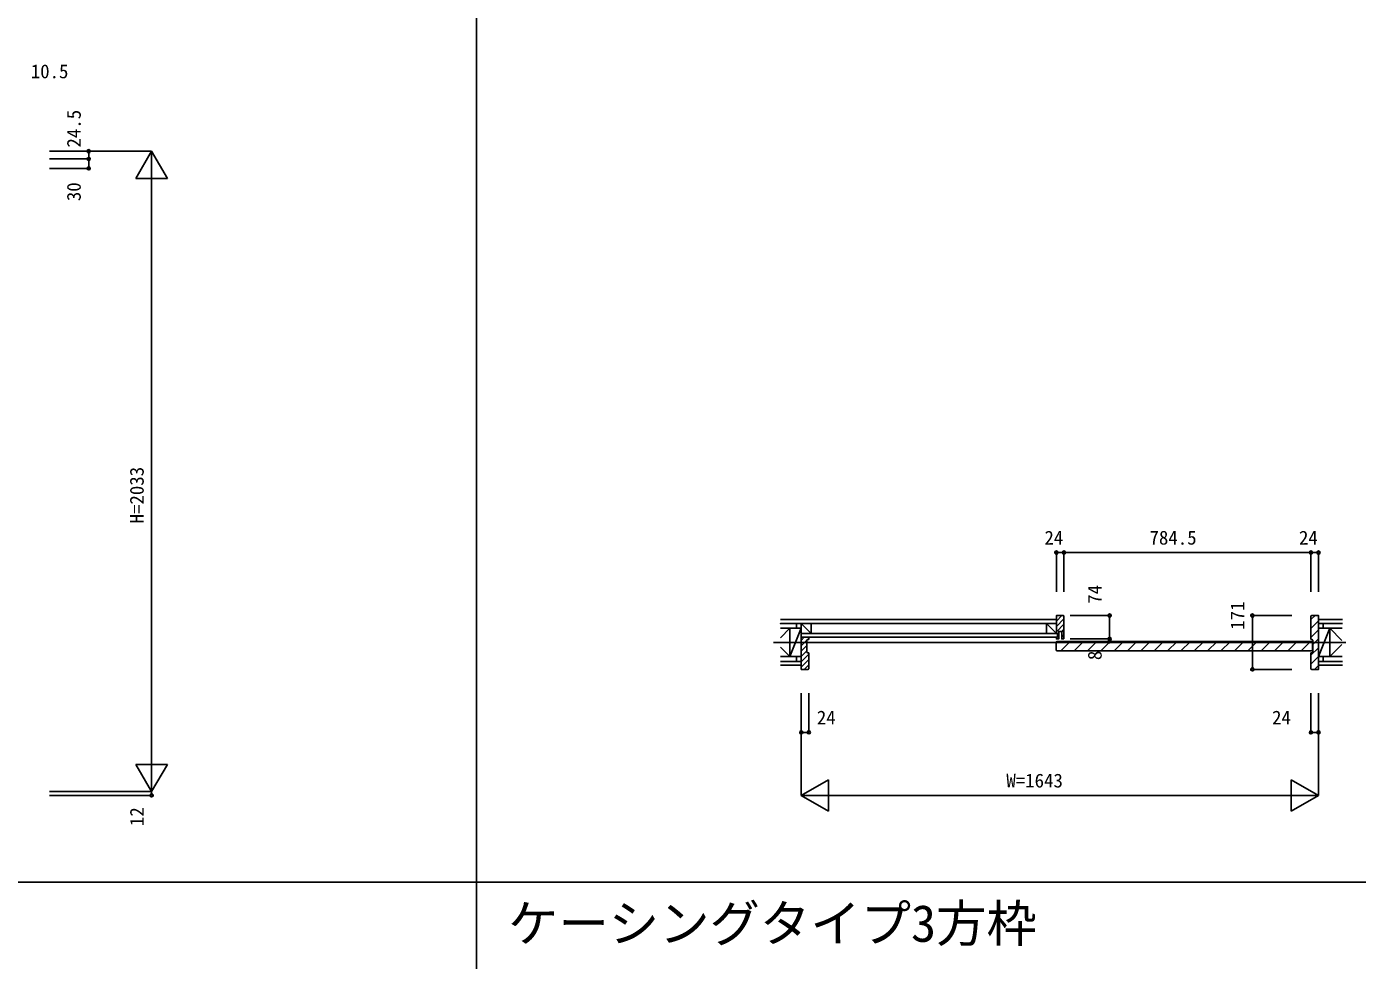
# Model space of a CAD drawing. Units: millimetres, scale not verified. Extents: x -14340 to 14341, y -9999 to 10001.
# Drawn here: x -10070 to -5843, y -7000 to -4036 of the extents above; entities that cross this region are included whole.
import ezdxf
from ezdxf.enums import TextEntityAlignment as Align

# ---------------------------------------------------------------- set-up
doc = ezdxf.new("R2010")
doc.units = ezdxf.units.MM
doc.header["$LTSCALE"] = 50
for name, color, linetype in [('0-0_0', 7, 'Continuous'), ('0-2_YKK_B1', 4, 'Continuous'), ('0-4_YKK_F1', 7, 'Continuous'), ('0-6_YKK_N1', 2, 'Continuous'), ('0-7_YKK_Z1', 7, 'Continuous')]:
    doc.layers.add(name, color=color, linetype=linetype)
doc.styles.add('ＭＳ ゴシック', font='')
doc.styles.get('ＭＳ ゴシック').set_extended_font_data('MS Gothic')

msp = doc.modelspace()

# ---------------------------------------------------------------- linework, layer by layer
at = {"layer": '0-2_YKK_B1'}
for p, q in [((-6798.68, -5906.36), (-6798.13, -5905.8)), ((-6798.68, -5923.33), (-6781.16, -5905.8)), ((-6798.68, -5940.3), (-6774.68, -5916.3)), ((-6774.68, -5979.8), (-6774.68, -5907.8)), ((-5990.18, -5918.75), (-5977.24, -5905.8)), ((-5990.18, -5907.8), (-5990.18, -5980.8)), ((-6798.68, -5957.27), (-6774.68, -5933.27)), ((-6781.93, -5957.49), (-6774.68, -5950.24)), ((-5990.18, -5947.03), (-5966.18, -5923.03)), ((-5990.18, -5975.32), (-5966.18, -5951.32)), ((-5966.18, -5918.8), (-5966.18, -5931.3)), ((-5966.18, -5946.3), (-5966.18, -6036.3)), ((-7609.18, -5984.47), (-7599.51, -5974.8)), ((-7609.18, -6001.44), (-7591.14, -5983.41)), ((-7609.18, -6018.42), (-7591.14, -6000.38)), ((-7591.18, -5983.8), (-7591.18, -6021.8)), ((-7589.58, -5981.84), (-7585.18, -5977.44)), ((-7586.18, -5981.8), (-7589.18, -5981.8)), ((-6799.68, -5990.8), (-6799.68, -6014.5)), ((-6799.68, -5991.1), (-6799.68, -6014.5)), ((-6796.38, -5987.8), (-5988.98, -5987.8)), ((-6795.68, -5971.24), (-6791.43, -5966.99)), ((-6785.03, -6017.8), (-6755.03, -5987.8)), ((-6781.93, -5974.46), (-6774.68, -5967.21)), ((-6742.6, -6017.8), (-6712.6, -5987.8)), ((-6700.18, -6017.8), (-6670.18, -5987.8)), ((-6657.75, -6017.8), (-6627.75, -5987.8)), ((-6615.32, -6017.8), (-6585.32, -5987.8)), ((-6572.9, -6017.8), (-6542.9, -5987.8)), ((-6530.47, -6017.8), (-6500.47, -5987.8)), ((-6488.04, -6017.8), (-6458.04, -5987.8)), ((-6445.62, -6017.8), (-6415.62, -5987.8)), ((-6403.19, -6017.8), (-6373.19, -5987.8)), ((-6360.76, -6017.8), (-6330.76, -5987.8)), ((-6318.34, -6017.8), (-6288.34, -5987.8)), ((-6275.91, -6017.8), (-6245.91, -5987.8)), ((-6233.48, -6017.8), (-6203.48, -5987.8)), ((-6191.06, -6017.8), (-6161.06, -5987.8)), ((-6148.63, -6017.8), (-6118.63, -5987.8)), ((-6106.21, -6017.8), (-6076.21, -5987.8)), ((-6063.78, -6017.8), (-6033.78, -5987.8)), ((-6021.35, -6017.8), (-5991.35, -5987.8)), ((-5989.18, -5981.8), (-5986.18, -5981.8)), ((-5985.68, -6014.5), (-5985.68, -5991.1)), ((-5984.18, -5997.6), (-5966.18, -5979.6)), ((-5984.18, -5983.8), (-5984.18, -6021.8)), ((-7609.18, -6035.39), (-7591.14, -6017.35)), ((-7609.18, -6052.36), (-7585.18, -6028.36)), ((-7589.18, -6023.8), (-7586.18, -6023.8)), ((-7585.18, -6024.8), (-7585.18, -6074.8)), ((-6796.38, -6017.8), (-5988.98, -6017.8)), ((-5990.18, -6031.89), (-5966.18, -6007.89)), ((-5990.18, -6024.8), (-5990.18, -6074.8)), ((-5990.18, -6060.17), (-5966.18, -6036.17)), ((-5986.18, -6023.8), (-5989.18, -6023.8)), ((-7609.18, -6069.33), (-7585.18, -6045.33)), ((-7609.18, -6063.8), (-7609.18, -6051.3)), ((-7599.69, -6076.8), (-7585.18, -6062.3)), ((-5978.53, -6076.8), (-5966.18, -6064.45)), ((-5966.18, -6063.8), (-5966.18, -6051.3))]:
    msp.add_line(p, q, dxfattribs=at)
for points in [[(-6776.68, -5905.8), (-6798.68, -5905.8), (-6798.68, -5930.8), (-6798.68, -5961.8), (-6795.68, -5961.8), (-6795.68, -5974.8)], [(-5966.18, -6051.8), (-5966.18, -5930.8), (-5966.18, -5905.8), (-5988.18, -5905.8)], [(-6798.68, -5974.8), (-6798.68, -5979.8), (-6791.43, -5979.8), (-6791.43, -5975.05), (-6791.43, -5956.3), (-6781.93, -5956.3), (-6781.93, -5975.05), (-6781.93, -5979.8), (-6774.68, -5979.8)], [(-7609.18, -6051.8), (-7609.18, -5974.8), (-7592.18, -5974.8), (-7585.18, -5974.8), (-7585.18, -5980.8)], [(-7587.18, -6076.8), (-7609.18, -6076.8), (-7609.18, -6051.8)], [(-5988.18, -6076.8), (-5966.18, -6076.8), (-5966.18, -6051.8)]]:
    msp.add_lwpolyline(points, dxfattribs=at)
for centre, radius, start, end in [((-6776.68, -5907.8), 2, 0.00001, 89.99999), ((-5988.18, -5907.8), 2, 90.00001, 179.99999), ((-7589.18, -5983.8), 2, 90.00001, 179.99999), ((-7586.18, -5980.8), 1, 270.00001, 359.99999), ((-6796.38, -5991.1), 3.3, 90, 180), ((-5989.18, -5980.8), 1, 180.00001, 269.99999), ((-5988.98, -5991.1), 3.3, 0, 90), ((-5986.18, -5983.8), 2, 0.00001, 89.99999), ((-7589.18, -6021.8), 2, 180.00001, 269.99999), ((-7586.18, -6024.8), 1, 0.00001, 89.99999), ((-6796.38, -6014.5), 3.3, 180, 270), ((-5989.18, -6024.8), 1, 90.00001, 179.99999), ((-5988.98, -6014.5), 3.3, 270, 0), ((-5986.18, -6021.8), 2, 270.00001, 359.99999), ((-7587.18, -6074.8), 2, 270.00001, 359.99999), ((-5988.18, -6074.8), 2, 180.00001, 269.99999)]:
    msp.add_arc(centre, radius, start, end, dxfattribs=at)
at = {"layer": '0-4_YKK_F1'}
for p, q in [((-8640.5, -9999.3), (-8640.5, 9500.7)), ((-14340.5, -6751.8), (14159.5, -6751.8))]:
    msp.add_line(p, q, dxfattribs=at)
at = {"layer": '0-6_YKK_N1'}
for p, q in [((-9997.5, -4431.8), (-9672.5, -4431.8)), ((-9722.5, -4518.4), (-9672.5, -4431.8)), ((-9672.5, -4431.8), (-9622.5, -4518.4)), ((-9672.5, -4431.8), (-9672.5, -6464.8)), ((-9872.5, -4456.3), (-9872.5, -4486.3)), ((-9997.5, -4486.3), (-9872.5, -4486.3)), ((-9722.5, -4518.4), (-9622.5, -4518.4)), ((-6774.68, -5705.8), (-6774.68, -5830.8)), ((-6774.68, -5705.8), (-5990.18, -5705.8)), ((-5990.18, -5705.8), (-5966.18, -5705.8)), ((-5990.18, -5705.8), (-5990.18, -5830.8)), ((-5966.18, -5705.8), (-5966.18, -5830.8)), ((-6754.68, -5905.8), (-6629.68, -5905.8)), ((-6629.68, -5979.8), (-6629.68, -5905.8)), ((-6176.18, -5905.8), (-6051.18, -5905.8)), ((-6176.18, -5905.8), (-6176.18, -6076.8)), ((-6754.68, -5979.8), (-6629.68, -5979.8)), ((-6754.68, -5987.8), (-6629.68, -5987.8)), ((-6629.68, -5979.8), (-6629.68, -5987.8)), ((-6176.18, -6076.8), (-6051.18, -6076.8)), ((-7609.18, -6151.8), (-7609.18, -6476.8)), ((-7585.18, -6151.8), (-7585.18, -6276.8)), ((-5966.18, -6151.8), (-5966.18, -6476.8)), ((-7609.18, -6276.8), (-7585.18, -6276.8)), ((-9722.5, -6378.2), (-9622.5, -6378.2)), ((-9722.5, -6378.2), (-9672.5, -6464.8)), ((-9672.5, -6464.8), (-9622.5, -6378.2)), ((-9997.5, -6464.8), (-9672.5, -6464.8)), ((-9672.5, -6464.8), (-9672.5, -6476.8)), ((-7609.18, -6476.8), (-7522.58, -6426.8)), ((-7522.58, -6426.8), (-7522.58, -6526.8)), ((-6052.79, -6426.8), (-6052.79, -6526.8)), ((-6052.79, -6426.8), (-5966.18, -6476.8)), ((-9997.5, -6476.8), (-9672.5, -6476.8)), ((-7609.18, -6476.8), (-7522.58, -6526.8)), ((-7609.18, -6476.8), (-5966.18, -6476.8)), ((-6052.79, -6526.8), (-5966.18, -6476.8))]:
    msp.add_line(p, q, dxfattribs=at)
for points in [[(-9997.5, -4456.3), (-9872.5, -4456.3), (-9872.5, -4431.8)], [(-6774.68, -5705.8), (-6798.68, -5705.8), (-6798.68, -5830.8)], [(-5990.18, -6151.8), (-5990.18, -6276.8), (-5966.18, -6276.8)]]:
    msp.add_lwpolyline(points, dxfattribs=at)
for centre in [(-9872.5, -4431.8), (-9872.5, -4456.3), (-9872.5, -4486.3), (-6798.68, -5705.8), (-6774.68, -5705.8), (-5990.18, -5705.8), (-5966.18, -5705.8), (-6629.68, -5905.8), (-6176.18, -5905.8), (-6629.68, -5979.8), (-6629.68, -5987.8), (-6176.18, -6076.8), (-7609.18, -6276.8), (-7585.18, -6276.8), (-5990.18, -6276.8), (-5966.18, -6276.8), (-9672.5, -6476.8)]:
    msp.add_circle(centre, 5, dxfattribs=at)
at = {"layer": '0-7_YKK_Z1'}
for p, q in [((-7675.18, -5946.3), (-7645.18, -5946.3)), ((-7645.18, -5946.3), (-7645.18, -6036.3)), ((-7609.18, -5946.3), (-7645.18, -5946.3)), ((-7609.18, -5946.3), (-7645.18, -6036.3)), ((-7624.18, -5931.3), (-7624.18, -5946.3)), ((-7578.18, -5962.3), (-7609.18, -5931.3)), ((-7609.18, -5931.3), (-7609.18, -6051.3)), ((-7609.18, -5946.3), (-7609.18, -6036.3)), ((-7578.18, -5931.3), (-7578.18, -5962.3)), ((-5890.18, -5918.8), (-5966.18, -5918.8)), ((-5966.18, -5931.3), (-5890.18, -5931.3)), ((-5930.18, -5946.3), (-5966.18, -6036.3)), ((-5930.18, -5946.3), (-5966.18, -5946.3)), ((-5931.18, -5931.3), (-5961.18, -5931.3)), ((-5951.18, -5931.3), (-5951.18, -5946.3)), ((-5930.18, -5946.3), (-5930.18, -6036.3)), ((-5891.42, -5946.3), (-5930.18, -5946.3)), ((-7697.07, -5991.3), (-5879.3, -5991.3)), ((-6795.68, -5962.3), (-7609.18, -5962.3)), ((-6795.68, -5974.8), (-6798.68, -5974.8)), ((-5891.76, -5997.87), (-5930.18, -6036.3)), ((-7675.18, -6006.3), (-7645.18, -6036.3)), ((-7675.18, -6036.3), (-7645.18, -6036.3)), ((-7609.18, -6036.3), (-7645.18, -6036.3)), ((-7624.18, -6036.3), (-7624.18, -6051.3)), ((-5930.18, -6036.3), (-5966.18, -6036.3)), ((-5951.18, -6036.3), (-5951.18, -6051.3)), ((-5891.42, -6036.3), (-5930.18, -6036.3)), ((-7609.18, -6051.3), (-7675.18, -6051.3)), ((-7614.18, -6051.3), (-7675.18, -6051.3)), ((-7675.18, -6063.8), (-7609.18, -6063.8)), ((-5966.18, -6051.3), (-5890.18, -6051.3)), ((-5890.18, -6063.8), (-5966.18, -6063.8)), ((-5961.18, -6051.3), (-5931.18, -6051.3))]:
    msp.add_line(p, q, dxfattribs=at)
for points in [[(-7675.18, -5918.8), (-6798.68, -5918.8), (-6798.68, -5931.3), (-7675.18, -5931.3), (-7614.18, -5931.3)], [(-7675.18, -5976.3), (-7645.18, -5946.3), (-7645.18, -6036.3)], [(-6829.68, -5962.3), (-6829.68, -5931.3), (-6798.68, -5962.3)], [(-5891.76, -5984.73), (-5930.18, -5946.3), (-5930.18, -6036.3)], [(-7609.18, -5974.8), (-6795.68, -5974.8), (-6795.68, -5962.3)]]:
    msp.add_lwpolyline(points, dxfattribs=at)

# ---------------------------------------------------------------- texts
at = {"layer": '0-0_0', "style": 'ＭＳ ゴシック'}
msp.add_text('ケーシングタイプ3方枠', height=117.3, dxfattribs=at).set_placement((-8540.5, -6976.8), align=Align.BOTTOM_LEFT)
at = {"layer": '0-6_YKK_N1', "style": 'ＭＳ ゴシック'}
for s, p in [('10.5', (-10056.51, -4213.32)), ('24', (-6836.68, -5693.8)), ('784.5', (-6502.93, -5693.8)), ('24', (-6028.18, -5693.8)), ('24', (-7559.69, -6264.8)), ('24', (-6113.78, -6264.8)), ('W=1643', (-6957.68, -6464.8))]:
    msp.add_text(s, height=43.99, dxfattribs=at).set_placement(p, align=Align.BOTTOM_LEFT)
for s, p in [('24.5', (-9884.5, -4420.05)), ('30', (-9884.5, -4590.27)), ('H=2033', (-9684.5, -5613.3)), ('74', (-6641.68, -5868.48)), ('171', (-6188.18, -5950.96)), ('8', (-6641.68, -6047.28)), ('12', (-9684.32, -6574.1))]:
    msp.add_text(s, height=43.99, rotation=90, dxfattribs=at).set_placement(p, align=Align.BOTTOM_LEFT)

doc.saveas('drawing.dxf')
